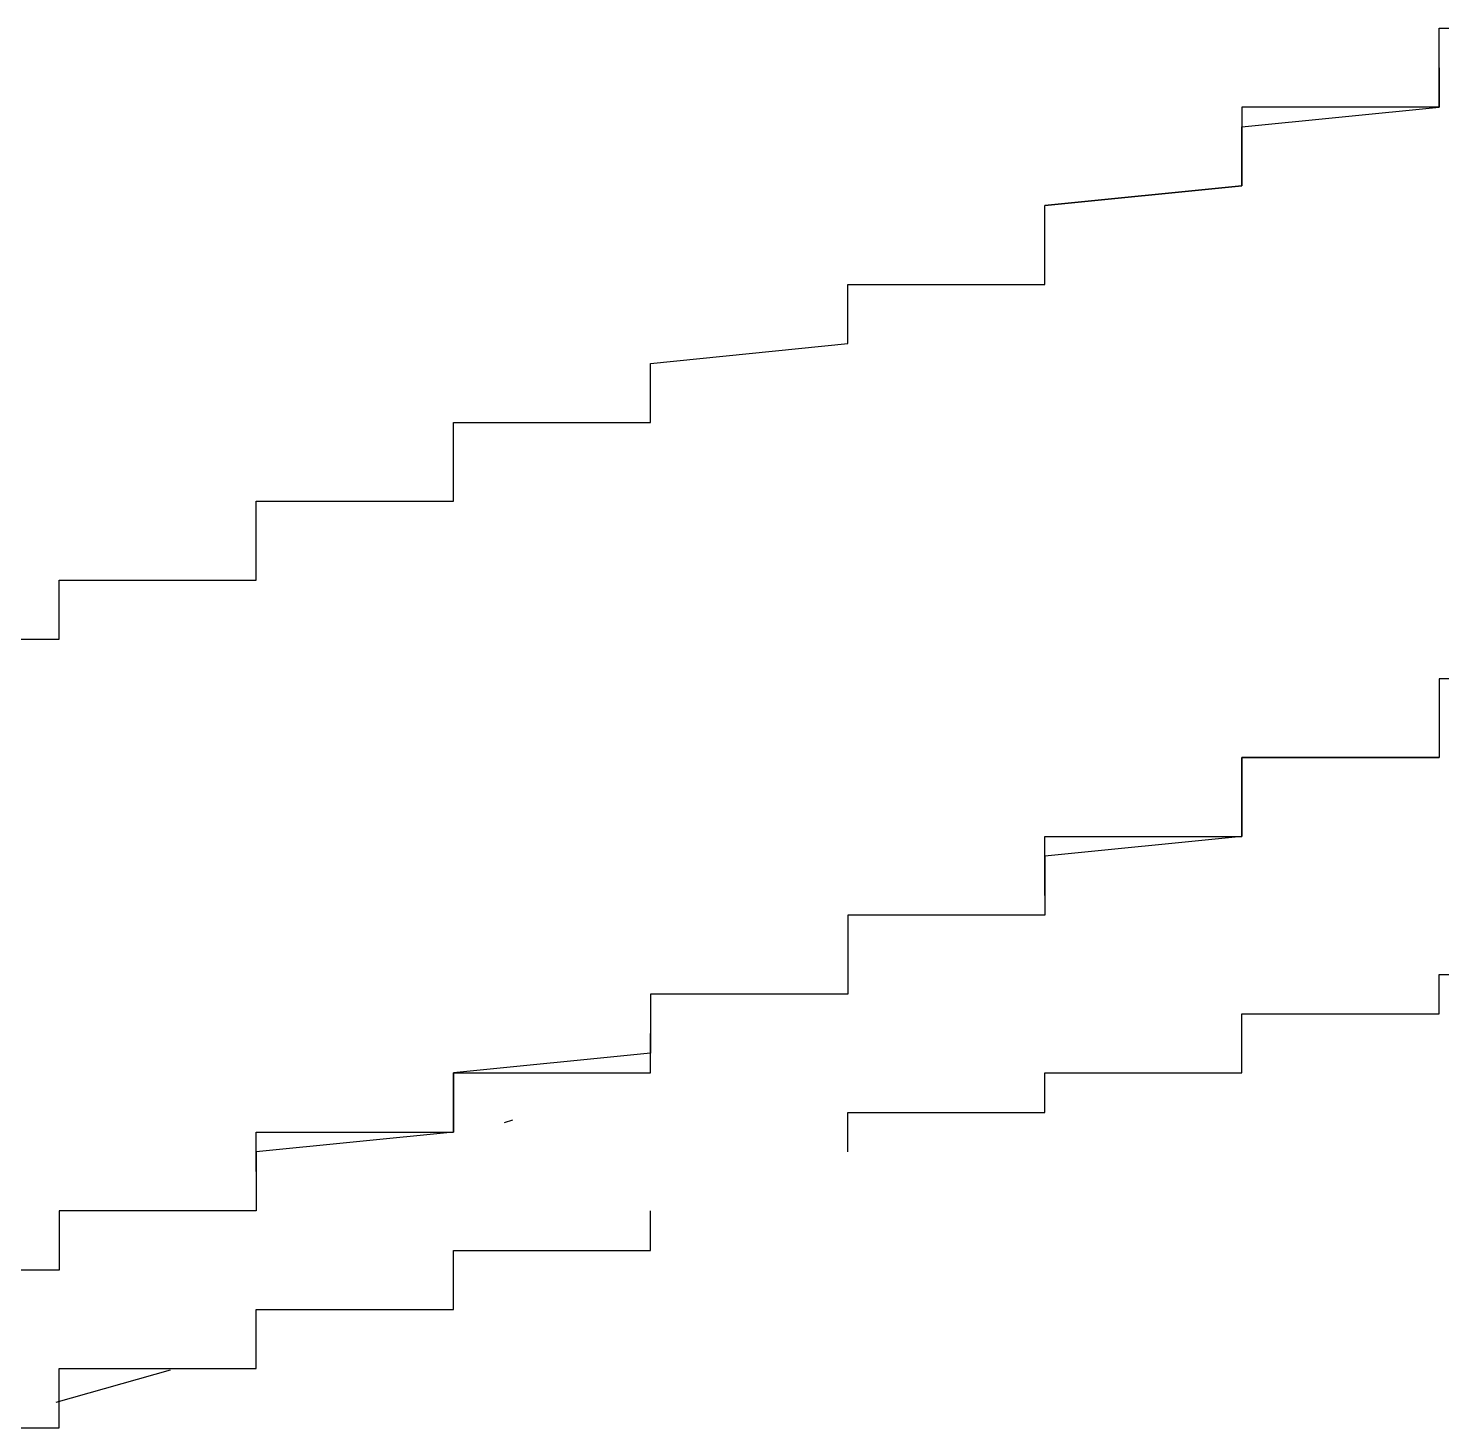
# Model space of a CAD drawing. Header units: millimetres. Extents: x -162945 to 7560, y -3558 to 130718.
# Drawn here: x -116094 to -115377, y -1531 to -821 of the extents above; entities that cross this region are included whole.
import ezdxf

# ---------------------------------------------------------------- set-up
doc = ezdxf.new("R2010")
doc.units = ezdxf.units.MM
doc.header["$LTSCALE"] = 5
doc.layers.add('E1-RI-3F$0$A-GLAZ', color=6, linetype='Continuous')
doc.layers.add('E1-RI-3F$0$A-GLAZ-CWMG', color=3, linetype='Continuous')

msp = doc.modelspace()

# ---------------------------------------------------------------- linework, layer by layer
at = {"layer": 'E1-RI-3F$0$A-GLAZ', "color": 8}
for p, q in [((-115378.71, -831.3), (-115378.71, -821.3)), ((-115378.71, -821.3), (-115278.71, -821.3)), ((-115378.71, -841.3), (-115378.71, -831.3)), ((-115378.71, -831.3), (-115378.71, -831.3)), ((-115378.71, -851.3), (-115378.71, -841.3)), ((-115378.71, -841.3), (-115378.71, -841.3)), ((-115378.71, -841.3), (-115378.71, -841.3)), ((-115378.71, -841.3), (-115378.71, -841.3)), ((-115378.71, -841.3), (-115378.71, -841.3)), ((-115378.71, -841.3), (-115378.71, -841.3)), ((-115378.71, -841.3), (-115378.71, -841.3)), ((-115378.71, -841.3), (-115378.71, -841.3)), ((-115378.71, -841.3), (-115378.71, -841.3)), ((-115378.71, -841.3), (-115378.71, -841.3)), ((-115378.71, -841.3), (-115378.71, -841.3)), ((-115378.71, -841.3), (-115378.71, -841.3)), ((-115378.71, -841.3), (-115378.71, -841.3)), ((-115378.71, -841.3), (-115378.71, -841.3)), ((-115378.71, -841.3), (-115378.71, -841.3)), ((-115378.71, -841.3), (-115378.71, -841.3)), ((-115378.71, -841.3), (-115378.71, -841.3)), ((-115378.71, -841.3), (-115378.71, -851.3)), ((-115378.71, -861.3), (-115378.71, -851.3)), ((-115378.71, -851.3), (-115378.71, -851.3)), ((-115378.71, -851.3), (-115378.71, -851.3)), ((-115378.71, -851.3), (-115378.71, -851.3)), ((-115378.71, -851.3), (-115378.71, -851.3)), ((-115378.71, -851.3), (-115378.71, -851.3)), ((-115378.71, -851.3), (-115378.71, -851.3)), ((-115378.71, -851.3), (-115378.71, -851.3)), ((-115378.71, -851.3), (-115378.71, -851.3)), ((-115378.71, -851.3), (-115378.71, -851.3)), ((-115378.71, -851.3), (-115378.71, -851.3)), ((-115378.71, -851.3), (-115378.71, -851.3)), ((-115378.71, -851.3), (-115378.71, -851.3)), ((-115378.71, -851.3), (-115378.71, -851.3)), ((-115378.71, -851.3), (-115378.71, -851.3)), ((-115378.71, -851.3), (-115378.71, -851.3)), ((-115378.71, -851.3), (-115378.71, -851.3)), ((-115378.71, -851.3), (-115378.71, -851.3)), ((-115378.71, -851.3), (-115378.71, -851.3)), ((-115378.71, -851.3), (-115378.71, -851.3)), ((-115378.71, -851.3), (-115378.71, -861.3)), ((-115478.71, -871.3), (-115378.71, -861.3)), ((-115378.71, -861.3), (-115478.71, -861.3)), ((-115478.71, -861.3), (-115478.71, -861.3)), ((-115478.71, -861.3), (-115478.71, -871.3)), ((-115378.71, -861.3), (-115378.71, -861.3)), ((-115378.71, -861.3), (-115378.71, -861.3)), ((-115378.71, -861.3), (-115378.71, -861.3)), ((-115378.71, -861.3), (-115378.71, -861.3)), ((-115378.71, -861.3), (-115378.71, -861.3)), ((-115378.71, -861.3), (-115378.71, -861.3)), ((-115378.71, -861.3), (-115378.71, -861.3)), ((-115378.71, -861.3), (-115378.71, -861.3)), ((-115378.71, -861.3), (-115378.71, -861.3)), ((-115378.71, -861.3), (-115378.71, -861.3)), ((-115378.71, -861.3), (-115378.71, -861.3)), ((-115378.71, -861.3), (-115378.71, -861.3)), ((-115378.71, -861.3), (-115378.71, -861.3)), ((-115378.71, -861.3), (-115378.71, -861.3)), ((-115378.71, -861.3), (-115378.71, -861.3)), ((-115378.71, -861.3), (-115378.71, -861.3)), ((-115478.71, -881.3), (-115478.71, -871.3)), ((-115478.71, -871.3), (-115478.71, -871.3)), ((-115478.71, -871.3), (-115478.71, -871.3)), ((-115478.71, -871.3), (-115478.71, -871.3)), ((-115478.71, -871.3), (-115478.71, -871.3)), ((-115478.71, -871.3), (-115478.71, -871.3)), ((-115478.71, -871.3), (-115478.71, -871.3)), ((-115478.71, -871.3), (-115478.71, -871.3)), ((-115478.71, -871.3), (-115478.71, -871.3)), ((-115478.71, -871.3), (-115478.71, -871.3)), ((-115478.71, -871.3), (-115478.71, -871.3)), ((-115478.71, -871.3), (-115478.71, -871.3)), ((-115478.71, -871.3), (-115478.71, -871.3)), ((-115478.71, -871.3), (-115478.71, -871.3)), ((-115478.71, -871.3), (-115478.71, -871.3)), ((-115478.71, -871.3), (-115478.71, -871.3)), ((-115478.71, -871.3), (-115478.71, -871.3)), ((-115478.71, -871.3), (-115478.71, -871.3)), ((-115478.71, -871.3), (-115478.71, -871.3)), ((-115478.71, -871.3), (-115478.71, -871.3)), ((-115478.71, -871.3), (-115478.71, -881.3)), ((-115478.71, -891.3), (-115478.71, -881.3)), ((-115478.71, -881.3), (-115478.71, -881.3)), ((-115478.71, -881.3), (-115478.71, -881.3)), ((-115478.71, -881.3), (-115478.71, -881.3)), ((-115478.71, -881.3), (-115478.71, -881.3)), ((-115478.71, -881.3), (-115478.71, -881.3)), ((-115478.71, -881.3), (-115478.71, -881.3)), ((-115478.71, -881.3), (-115478.71, -881.3)), ((-115478.71, -881.3), (-115478.71, -881.3)), ((-115478.71, -881.3), (-115478.71, -881.3)), ((-115478.71, -881.3), (-115478.71, -881.3)), ((-115478.71, -881.3), (-115478.71, -881.3)), ((-115478.71, -881.3), (-115478.71, -881.3)), ((-115478.71, -881.3), (-115478.71, -881.3)), ((-115478.71, -881.3), (-115478.71, -881.3)), ((-115478.71, -881.3), (-115478.71, -881.3)), ((-115478.71, -881.3), (-115478.71, -881.3)), ((-115478.71, -881.3), (-115478.71, -881.3)), ((-115478.71, -881.3), (-115478.71, -881.3)), ((-115478.71, -881.3), (-115478.71, -881.3)), ((-115478.71, -881.3), (-115478.71, -891.3)), ((-115478.71, -901.3), (-115478.71, -891.3)), ((-115478.71, -891.3), (-115478.71, -891.3)), ((-115478.71, -891.3), (-115478.71, -891.3)), ((-115478.71, -891.3), (-115478.71, -891.3)), ((-115478.71, -891.3), (-115478.71, -891.3)), ((-115478.71, -891.3), (-115478.71, -891.3)), ((-115478.71, -891.3), (-115478.71, -891.3)), ((-115478.71, -891.3), (-115478.71, -891.3)), ((-115478.71, -891.3), (-115478.71, -891.3)), ((-115478.71, -891.3), (-115478.71, -891.3)), ((-115478.71, -891.3), (-115478.71, -891.3)), ((-115478.71, -891.3), (-115478.71, -891.3)), ((-115478.71, -891.3), (-115478.71, -891.3)), ((-115478.71, -891.3), (-115478.71, -891.3)), ((-115478.71, -891.3), (-115478.71, -891.3)), ((-115478.71, -891.3), (-115478.71, -891.3)), ((-115478.71, -891.3), (-115478.71, -891.3)), ((-115478.71, -891.3), (-115478.71, -891.3)), ((-115478.71, -891.3), (-115478.71, -891.3)), ((-115478.71, -891.3), (-115478.71, -891.3)), ((-115478.71, -891.3), (-115478.71, -901.3)), ((-115578.71, -911.3), (-115478.71, -901.3)), ((-115478.71, -901.3), (-115578.71, -911.3)), ((-115478.71, -901.3), (-115478.71, -901.3)), ((-115478.71, -901.3), (-115478.71, -901.3)), ((-115478.71, -901.3), (-115478.71, -901.3)), ((-115478.71, -901.3), (-115478.71, -901.3)), ((-115478.71, -901.3), (-115478.71, -901.3)), ((-115478.71, -901.3), (-115478.71, -901.3)), ((-115478.71, -901.3), (-115478.71, -901.3)), ((-115478.71, -901.3), (-115478.71, -901.3)), ((-115478.71, -901.3), (-115478.71, -901.3)), ((-115478.71, -901.3), (-115478.71, -901.3)), ((-115478.71, -901.3), (-115478.71, -901.3)), ((-115478.71, -901.3), (-115478.71, -901.3)), ((-115478.71, -901.3), (-115478.71, -901.3)), ((-115478.71, -901.3), (-115478.71, -901.3)), ((-115478.71, -901.3), (-115478.71, -901.3)), ((-115478.71, -901.3), (-115478.71, -901.3)), ((-115478.71, -901.3), (-115478.71, -901.3)), ((-115478.71, -901.3), (-115478.71, -901.3)), ((-115478.71, -901.3), (-115478.71, -901.3)), ((-115578.71, -921.3), (-115578.71, -911.3)), ((-115578.71, -911.3), (-115578.71, -911.3)), ((-115578.71, -931.3), (-115578.71, -921.3)), ((-115578.71, -921.3), (-115578.71, -921.3)), ((-115578.71, -921.3), (-115578.71, -921.3)), ((-115578.71, -941.3), (-115578.71, -931.3)), ((-115578.71, -931.3), (-115578.71, -931.3)), ((-115578.71, -951.3), (-115578.71, -941.3)), ((-115578.71, -941.3), (-115578.71, -941.3)), ((-115678.71, -961.3), (-115678.71, -951.3)), ((-115678.71, -951.3), (-115678.71, -951.3)), ((-115678.71, -951.3), (-115578.71, -951.3)), ((-115678.71, -971.3), (-115678.71, -961.3)), ((-115678.71, -961.3), (-115678.71, -961.3)), ((-115678.71, -981.3), (-115678.71, -971.3)), ((-115678.71, -971.3), (-115678.71, -971.3)), ((-115678.71, -971.3), (-115678.71, -971.3)), ((-115778.71, -991.3), (-115678.71, -981.3)), ((-115678.71, -981.3), (-115678.71, -981.3)), ((-115778.71, -1001.3), (-115778.71, -991.3)), ((-115778.71, -991.3), (-115778.71, -991.3)), ((-115778.71, -1011.3), (-115778.71, -1001.3)), ((-115778.71, -1001.3), (-115778.71, -1001.3)), ((-115778.71, -1001.3), (-115778.71, -1001.3)), ((-115778.71, -1021.3), (-115778.71, -1011.3)), ((-115778.71, -1011.3), (-115778.71, -1011.3)), ((-115878.71, -1031.3), (-115878.71, -1021.3)), ((-115878.71, -1021.3), (-115778.71, -1021.3)), ((-115778.71, -1021.3), (-115778.71, -1021.3)), ((-115878.71, -1041.3), (-115878.71, -1031.3)), ((-115878.71, -1031.3), (-115878.71, -1031.3)), ((-115878.71, -1051.3), (-115878.71, -1041.3)), ((-115878.71, -1041.3), (-115878.71, -1041.3)), ((-115878.71, -1041.3), (-115878.71, -1041.3)), ((-115878.71, -1061.3), (-115878.71, -1051.3)), ((-115878.71, -1051.3), (-115878.71, -1051.3)), ((-115978.71, -1071.3), (-115978.71, -1061.3)), ((-115978.71, -1061.3), (-115878.71, -1061.3)), ((-115878.71, -1061.3), (-115878.71, -1061.3)), ((-115978.71, -1081.3), (-115978.71, -1071.3)), ((-115978.71, -1071.3), (-115978.71, -1071.3)), ((-115978.71, -1091.3), (-115978.71, -1081.3)), ((-115978.71, -1081.3), (-115978.71, -1081.3)), ((-115978.71, -1081.3), (-115978.71, -1081.3)), ((-115978.71, -1101.3), (-115978.71, -1091.3)), ((-115978.71, -1091.3), (-115978.71, -1091.3)), ((-116078.71, -1111.3), (-116078.71, -1101.3)), ((-116078.71, -1101.3), (-116078.71, -1101.3)), ((-116078.71, -1101.3), (-115978.71, -1101.3)), ((-116078.71, -1121.3), (-116078.71, -1111.3)), ((-116078.71, -1111.3), (-116078.71, -1111.3)), ((-116078.71, -1111.3), (-116078.71, -1111.3)), ((-116078.71, -1131.3), (-116078.71, -1121.3)), ((-116078.71, -1121.3), (-116078.71, -1121.3)), ((-116178.71, -1131.3), (-116078.71, -1131.3)), ((-116078.71, -1131.3), (-116078.71, -1131.3)), ((-115278.71, -1151.3), (-115378.71, -1151.3)), ((-115378.71, -1151.3), (-115378.71, -1161.3)), ((-115378.71, -1161.3), (-115378.71, -1161.3)), ((-115378.71, -1161.3), (-115378.71, -1171.3)), ((-115378.71, -1171.3), (-115378.71, -1171.3)), ((-115378.71, -1171.3), (-115378.71, -1181.3)), ((-115378.71, -1181.3), (-115378.71, -1181.3)), ((-115378.71, -1181.3), (-115378.71, -1181.3)), ((-115378.71, -1181.3), (-115378.71, -1191.3)), ((-115378.71, -1191.3), (-115478.71, -1191.3)), ((-115478.71, -1191.3), (-115478.71, -1201.3)), ((-115478.71, -1201.3), (-115478.71, -1191.3)), ((-115478.71, -1191.3), (-115478.71, -1191.3)), ((-115478.71, -1191.3), (-115478.71, -1191.3)), ((-115478.71, -1191.3), (-115478.71, -1191.3)), ((-115478.71, -1191.3), (-115478.71, -1191.3)), ((-115478.71, -1191.3), (-115478.71, -1191.3)), ((-115478.71, -1191.3), (-115378.71, -1191.3)), ((-115378.71, -1191.3), (-115378.71, -1191.3)), ((-115378.71, -1191.3), (-115378.71, -1191.3)), ((-115378.71, -1191.3), (-115378.71, -1191.3)), ((-115378.71, -1191.3), (-115378.71, -1191.3)), ((-115378.71, -1191.3), (-115378.71, -1191.3)), ((-115378.71, -1191.3), (-115378.71, -1191.3)), ((-115378.71, -1191.3), (-115378.71, -1191.3)), ((-115378.71, -1191.3), (-115378.71, -1191.3)), ((-115378.71, -1191.3), (-115378.71, -1191.3)), ((-115378.71, -1191.3), (-115378.71, -1191.3)), ((-115378.71, -1191.3), (-115378.71, -1191.3)), ((-115378.71, -1191.3), (-115378.71, -1191.3)), ((-115478.71, -1201.3), (-115478.71, -1201.3)), ((-115478.71, -1201.3), (-115478.71, -1211.3)), ((-115478.71, -1211.3), (-115478.71, -1201.3)), ((-115478.71, -1201.3), (-115478.71, -1201.3)), ((-115478.71, -1201.3), (-115478.71, -1201.3)), ((-115478.71, -1201.3), (-115478.71, -1201.3)), ((-115478.71, -1201.3), (-115478.71, -1201.3)), ((-115478.71, -1201.3), (-115478.71, -1201.3)), ((-115478.71, -1201.3), (-115478.71, -1201.3)), ((-115478.71, -1201.3), (-115478.71, -1201.3)), ((-115478.71, -1201.3), (-115478.71, -1201.3)), ((-115478.71, -1201.3), (-115478.71, -1201.3)), ((-115478.71, -1201.3), (-115478.71, -1201.3)), ((-115478.71, -1201.3), (-115478.71, -1201.3)), ((-115478.71, -1201.3), (-115478.71, -1201.3)), ((-115478.71, -1201.3), (-115478.71, -1201.3)), ((-115478.71, -1201.3), (-115478.71, -1201.3)), ((-115478.71, -1201.3), (-115478.71, -1201.3)), ((-115478.71, -1201.3), (-115478.71, -1201.3)), ((-115478.71, -1201.3), (-115478.71, -1201.3)), ((-115478.71, -1201.3), (-115478.71, -1201.3)), ((-115478.71, -1201.3), (-115478.71, -1201.3)), ((-115478.71, -1201.3), (-115478.71, -1201.3)), ((-115478.71, -1211.3), (-115478.71, -1211.3)), ((-115478.71, -1211.3), (-115478.71, -1211.3)), ((-115478.71, -1211.3), (-115478.71, -1221.3)), ((-115478.71, -1221.3), (-115478.71, -1211.3)), ((-115478.71, -1211.3), (-115478.71, -1211.3)), ((-115478.71, -1211.3), (-115478.71, -1211.3)), ((-115478.71, -1211.3), (-115478.71, -1211.3)), ((-115478.71, -1211.3), (-115478.71, -1211.3)), ((-115478.71, -1211.3), (-115478.71, -1211.3)), ((-115478.71, -1211.3), (-115478.71, -1211.3)), ((-115478.71, -1211.3), (-115478.71, -1211.3)), ((-115478.71, -1211.3), (-115478.71, -1211.3)), ((-115478.71, -1211.3), (-115478.71, -1211.3)), ((-115478.71, -1211.3), (-115478.71, -1211.3)), ((-115478.71, -1211.3), (-115478.71, -1211.3)), ((-115478.71, -1211.3), (-115478.71, -1211.3)), ((-115478.71, -1211.3), (-115478.71, -1211.3)), ((-115478.71, -1211.3), (-115478.71, -1211.3)), ((-115478.71, -1211.3), (-115478.71, -1211.3)), ((-115478.71, -1211.3), (-115478.71, -1211.3)), ((-115478.71, -1211.3), (-115478.71, -1211.3)), ((-115478.71, -1211.3), (-115478.71, -1211.3)), ((-115478.71, -1211.3), (-115478.71, -1211.3)), ((-115478.71, -1221.3), (-115478.71, -1221.3)), ((-115478.71, -1221.3), (-115478.71, -1231.3)), ((-115478.71, -1231.3), (-115478.71, -1221.3)), ((-115478.71, -1221.3), (-115478.71, -1221.3)), ((-115478.71, -1221.3), (-115478.71, -1221.3)), ((-115478.71, -1221.3), (-115478.71, -1221.3)), ((-115478.71, -1221.3), (-115478.71, -1221.3)), ((-115478.71, -1221.3), (-115478.71, -1221.3)), ((-115478.71, -1221.3), (-115478.71, -1221.3)), ((-115478.71, -1221.3), (-115478.71, -1221.3)), ((-115478.71, -1221.3), (-115478.71, -1221.3)), ((-115478.71, -1221.3), (-115478.71, -1221.3)), ((-115478.71, -1221.3), (-115478.71, -1221.3)), ((-115478.71, -1221.3), (-115478.71, -1221.3)), ((-115478.71, -1221.3), (-115478.71, -1221.3)), ((-115478.71, -1221.3), (-115478.71, -1221.3)), ((-115478.71, -1221.3), (-115478.71, -1221.3)), ((-115478.71, -1221.3), (-115478.71, -1221.3)), ((-115478.71, -1221.3), (-115478.71, -1221.3)), ((-115478.71, -1221.3), (-115478.71, -1221.3)), ((-115478.71, -1221.3), (-115478.71, -1221.3)), ((-115478.71, -1221.3), (-115478.71, -1221.3)), ((-115478.71, -1221.3), (-115478.71, -1221.3)), ((-115478.71, -1231.3), (-115578.71, -1241.3)), ((-115578.71, -1241.3), (-115578.71, -1231.3)), ((-115578.71, -1231.3), (-115578.71, -1231.3)), ((-115578.71, -1231.3), (-115578.71, -1231.3)), ((-115578.71, -1231.3), (-115578.71, -1231.3)), ((-115578.71, -1231.3), (-115578.71, -1231.3)), ((-115578.71, -1231.3), (-115578.71, -1231.3)), ((-115578.71, -1231.3), (-115478.71, -1231.3)), ((-115478.71, -1231.3), (-115478.71, -1231.3)), ((-115478.71, -1231.3), (-115478.71, -1231.3)), ((-115478.71, -1231.3), (-115478.71, -1231.3)), ((-115478.71, -1231.3), (-115478.71, -1231.3)), ((-115478.71, -1231.3), (-115478.71, -1231.3)), ((-115478.71, -1231.3), (-115478.71, -1231.3)), ((-115478.71, -1231.3), (-115478.71, -1231.3)), ((-115478.71, -1231.3), (-115478.71, -1231.3)), ((-115478.71, -1231.3), (-115478.71, -1231.3)), ((-115478.71, -1231.3), (-115478.71, -1231.3)), ((-115478.71, -1231.3), (-115478.71, -1231.3)), ((-115478.71, -1231.3), (-115478.71, -1231.3)), ((-115478.71, -1231.3), (-115478.71, -1231.3)), ((-115478.71, -1231.3), (-115478.71, -1231.3)), ((-115478.71, -1231.3), (-115478.71, -1231.3)), ((-115578.71, -1241.3), (-115578.71, -1241.3)), ((-115578.71, -1241.3), (-115578.71, -1241.3)), ((-115578.71, -1241.3), (-115578.71, -1251.3)), ((-115578.71, -1251.3), (-115578.71, -1241.3)), ((-115578.71, -1241.3), (-115578.71, -1241.3)), ((-115578.71, -1241.3), (-115578.71, -1241.3)), ((-115578.71, -1241.3), (-115578.71, -1241.3)), ((-115578.71, -1241.3), (-115578.71, -1241.3)), ((-115578.71, -1241.3), (-115578.71, -1241.3)), ((-115578.71, -1241.3), (-115578.71, -1241.3)), ((-115578.71, -1241.3), (-115578.71, -1241.3)), ((-115578.71, -1241.3), (-115578.71, -1241.3)), ((-115578.71, -1241.3), (-115578.71, -1241.3)), ((-115578.71, -1241.3), (-115578.71, -1241.3)), ((-115578.71, -1241.3), (-115578.71, -1241.3)), ((-115578.71, -1241.3), (-115578.71, -1241.3)), ((-115578.71, -1241.3), (-115578.71, -1241.3)), ((-115578.71, -1241.3), (-115578.71, -1241.3)), ((-115578.71, -1241.3), (-115578.71, -1241.3)), ((-115578.71, -1241.3), (-115578.71, -1241.3)), ((-115578.71, -1241.3), (-115578.71, -1241.3)), ((-115578.71, -1241.3), (-115578.71, -1241.3)), ((-115578.71, -1241.3), (-115578.71, -1241.3)), ((-115578.71, -1241.3), (-115578.71, -1241.3)), ((-115578.71, -1251.3), (-115578.71, -1251.3)), ((-115578.71, -1251.3), (-115578.71, -1261.3)), ((-115578.71, -1261.3), (-115578.71, -1251.3)), ((-115578.71, -1251.3), (-115578.71, -1251.3)), ((-115578.71, -1251.3), (-115578.71, -1251.3)), ((-115578.71, -1251.3), (-115578.71, -1251.3)), ((-115578.71, -1251.3), (-115578.71, -1251.3)), ((-115578.71, -1251.3), (-115578.71, -1251.3)), ((-115578.71, -1251.3), (-115578.71, -1251.3)), ((-115578.71, -1251.3), (-115578.71, -1251.3)), ((-115578.71, -1251.3), (-115578.71, -1251.3)), ((-115578.71, -1251.3), (-115578.71, -1251.3)), ((-115578.71, -1251.3), (-115578.71, -1251.3)), ((-115578.71, -1251.3), (-115578.71, -1251.3)), ((-115578.71, -1251.3), (-115578.71, -1251.3)), ((-115578.71, -1251.3), (-115578.71, -1251.3)), ((-115578.71, -1251.3), (-115578.71, -1251.3)), ((-115578.71, -1251.3), (-115578.71, -1251.3)), ((-115578.71, -1251.3), (-115578.71, -1251.3)), ((-115578.71, -1251.3), (-115578.71, -1251.3)), ((-115578.71, -1251.3), (-115578.71, -1251.3)), ((-115578.71, -1251.3), (-115578.71, -1251.3)), ((-115578.71, -1251.3), (-115578.71, -1251.3)), ((-115578.71, -1261.3), (-115578.71, -1261.3)), ((-115578.71, -1261.3), (-115578.71, -1261.3)), ((-115578.71, -1261.3), (-115578.71, -1271.3)), ((-115578.71, -1261.3), (-115578.71, -1261.3)), ((-115578.71, -1261.3), (-115578.71, -1261.3)), ((-115578.71, -1261.3), (-115578.71, -1261.3)), ((-115578.71, -1261.3), (-115578.71, -1261.3)), ((-115578.71, -1261.3), (-115578.71, -1261.3)), ((-115578.71, -1261.3), (-115578.71, -1261.3)), ((-115578.71, -1261.3), (-115578.71, -1261.3)), ((-115578.71, -1261.3), (-115578.71, -1261.3)), ((-115578.71, -1261.3), (-115578.71, -1261.3)), ((-115578.71, -1261.3), (-115578.71, -1261.3)), ((-115578.71, -1261.3), (-115578.71, -1261.3)), ((-115578.71, -1261.3), (-115578.71, -1261.3)), ((-115578.71, -1261.3), (-115578.71, -1261.3)), ((-115578.71, -1261.3), (-115578.71, -1261.3)), ((-115578.71, -1261.3), (-115578.71, -1261.3)), ((-115578.71, -1271.3), (-115678.71, -1271.3)), ((-115678.71, -1271.3), (-115678.71, -1281.3)), ((-115678.71, -1281.3), (-115678.71, -1281.3)), ((-115678.71, -1281.3), (-115678.71, -1281.3)), ((-115678.71, -1281.3), (-115678.71, -1291.3)), ((-115678.71, -1291.3), (-115678.71, -1291.3)), ((-115678.71, -1291.3), (-115678.71, -1301.3)), ((-115678.71, -1301.3), (-115678.71, -1301.3)), ((-115678.71, -1301.3), (-115678.71, -1301.3)), ((-115678.71, -1301.3), (-115678.71, -1311.3)), ((-115378.71, -1311.3), (-115378.71, -1301.3)), ((-115378.71, -1301.3), (-115378.71, -1301.3)), ((-115378.71, -1301.3), (-115378.71, -1301.3)), ((-115378.71, -1301.3), (-115378.71, -1301.3)), ((-115378.71, -1301.3), (-115378.71, -1301.3)), ((-115378.71, -1301.3), (-115378.71, -1301.3)), ((-115378.71, -1301.3), (-115378.71, -1301.3)), ((-115378.71, -1301.3), (-115278.71, -1301.3)), ((-115678.71, -1311.3), (-115778.71, -1311.3)), ((-115778.71, -1311.3), (-115778.71, -1321.3)), ((-115378.71, -1321.3), (-115378.71, -1311.3)), ((-115378.71, -1311.3), (-115378.71, -1311.3)), ((-115378.71, -1311.3), (-115378.71, -1311.3)), ((-115378.71, -1311.3), (-115378.71, -1311.3)), ((-115378.71, -1311.3), (-115378.71, -1311.3)), ((-115378.71, -1311.3), (-115378.71, -1311.3)), ((-115378.71, -1311.3), (-115378.71, -1311.3)), ((-115378.71, -1311.3), (-115378.71, -1311.3)), ((-115378.71, -1311.3), (-115378.71, -1311.3)), ((-115378.71, -1311.3), (-115378.71, -1311.3)), ((-115378.71, -1311.3), (-115378.71, -1311.3)), ((-115378.71, -1311.3), (-115378.71, -1311.3)), ((-115378.71, -1311.3), (-115378.71, -1311.3)), ((-115378.71, -1311.3), (-115378.71, -1311.3)), ((-115378.71, -1311.3), (-115378.71, -1311.3)), ((-115378.71, -1311.3), (-115378.71, -1311.3)), ((-115378.71, -1311.3), (-115378.71, -1311.3)), ((-115378.71, -1311.3), (-115378.71, -1311.3)), ((-115378.71, -1311.3), (-115378.71, -1311.3)), ((-115778.71, -1321.3), (-115778.71, -1321.3)), ((-115778.71, -1321.3), (-115778.71, -1321.3)), ((-115778.71, -1321.3), (-115778.71, -1331.3)), ((-115478.71, -1331.3), (-115478.71, -1321.3)), ((-115478.71, -1321.3), (-115378.71, -1321.3)), ((-115378.71, -1321.3), (-115378.71, -1321.3)), ((-115378.71, -1321.3), (-115378.71, -1321.3)), ((-115378.71, -1321.3), (-115378.71, -1321.3)), ((-115378.71, -1321.3), (-115378.71, -1321.3)), ((-115378.71, -1321.3), (-115378.71, -1321.3)), ((-115378.71, -1321.3), (-115378.71, -1321.3)), ((-115378.71, -1321.3), (-115378.71, -1321.3)), ((-115378.71, -1321.3), (-115378.71, -1321.3)), ((-115378.71, -1321.3), (-115378.71, -1321.3)), ((-115378.71, -1321.3), (-115378.71, -1321.3)), ((-115378.71, -1321.3), (-115378.71, -1321.3)), ((-115378.71, -1321.3), (-115378.71, -1321.3)), ((-115378.71, -1321.3), (-115378.71, -1321.3)), ((-115378.71, -1321.3), (-115378.71, -1321.3)), ((-115378.71, -1321.3), (-115378.71, -1321.3)), ((-115378.71, -1321.3), (-115378.71, -1321.3)), ((-115378.71, -1321.3), (-115378.71, -1321.3)), ((-115778.71, -1331.3), (-115778.71, -1331.3)), ((-115778.71, -1331.3), (-115778.71, -1341.3)), ((-115478.71, -1341.3), (-115478.71, -1331.3)), ((-115478.71, -1331.3), (-115478.71, -1331.3)), ((-115478.71, -1331.3), (-115478.71, -1331.3)), ((-115478.71, -1331.3), (-115478.71, -1331.3)), ((-115478.71, -1331.3), (-115478.71, -1331.3)), ((-115478.71, -1331.3), (-115478.71, -1331.3)), ((-115478.71, -1331.3), (-115478.71, -1331.3)), ((-115478.71, -1331.3), (-115478.71, -1331.3)), ((-115478.71, -1331.3), (-115478.71, -1331.3)), ((-115478.71, -1331.3), (-115478.71, -1331.3)), ((-115478.71, -1331.3), (-115478.71, -1331.3)), ((-115478.71, -1331.3), (-115478.71, -1331.3)), ((-115478.71, -1331.3), (-115478.71, -1331.3)), ((-115478.71, -1331.3), (-115478.71, -1331.3)), ((-115478.71, -1331.3), (-115478.71, -1331.3)), ((-115478.71, -1331.3), (-115478.71, -1331.3)), ((-115478.71, -1331.3), (-115478.71, -1331.3)), ((-115478.71, -1331.3), (-115478.71, -1331.3)), ((-115478.71, -1331.3), (-115478.71, -1331.3)), ((-115478.71, -1331.3), (-115478.71, -1331.3)), ((-115778.71, -1341.3), (-115878.71, -1351.3)), ((-115778.71, -1341.3), (-115778.71, -1341.3)), ((-115778.71, -1341.3), (-115778.71, -1341.3)), ((-115478.71, -1351.3), (-115478.71, -1341.3)), ((-115478.71, -1341.3), (-115478.71, -1341.3)), ((-115478.71, -1341.3), (-115478.71, -1341.3)), ((-115478.71, -1341.3), (-115478.71, -1341.3)), ((-115478.71, -1341.3), (-115478.71, -1341.3)), ((-115478.71, -1341.3), (-115478.71, -1341.3)), ((-115478.71, -1341.3), (-115478.71, -1341.3)), ((-115478.71, -1341.3), (-115478.71, -1341.3)), ((-115478.71, -1341.3), (-115478.71, -1341.3)), ((-115478.71, -1341.3), (-115478.71, -1341.3)), ((-115478.71, -1341.3), (-115478.71, -1341.3)), ((-115478.71, -1341.3), (-115478.71, -1341.3)), ((-115478.71, -1341.3), (-115478.71, -1341.3)), ((-115478.71, -1341.3), (-115478.71, -1341.3)), ((-115478.71, -1341.3), (-115478.71, -1341.3)), ((-115478.71, -1341.3), (-115478.71, -1341.3)), ((-115478.71, -1341.3), (-115478.71, -1341.3)), ((-115478.71, -1341.3), (-115478.71, -1341.3)), ((-115478.71, -1341.3), (-115478.71, -1341.3)), ((-115878.71, -1351.3), (-115878.71, -1351.3)), ((-115878.71, -1351.3), (-115878.71, -1361.3)), ((-115578.71, -1361.3), (-115578.71, -1351.3)), ((-115578.71, -1351.3), (-115578.71, -1351.3)), ((-115578.71, -1351.3), (-115578.71, -1351.3)), ((-115578.71, -1351.3), (-115578.71, -1351.3)), ((-115578.71, -1351.3), (-115578.71, -1351.3)), ((-115578.71, -1351.3), (-115578.71, -1351.3)), ((-115578.71, -1351.3), (-115578.71, -1351.3)), ((-115578.71, -1351.3), (-115578.71, -1351.3)), ((-115578.71, -1351.3), (-115578.71, -1351.3)), ((-115578.71, -1351.3), (-115578.71, -1351.3)), ((-115578.71, -1351.3), (-115578.71, -1351.3)), ((-115578.71, -1351.3), (-115578.71, -1351.3)), ((-115578.71, -1351.3), (-115578.71, -1351.3)), ((-115578.71, -1351.3), (-115578.71, -1351.3)), ((-115578.71, -1351.3), (-115578.71, -1351.3)), ((-115578.71, -1351.3), (-115578.71, -1351.3)), ((-115578.71, -1351.3), (-115478.71, -1351.3)), ((-115478.71, -1351.3), (-115478.71, -1351.3)), ((-115478.71, -1351.3), (-115478.71, -1351.3)), ((-115478.71, -1351.3), (-115478.71, -1351.3)), ((-115878.71, -1361.3), (-115878.71, -1361.3)), ((-115878.71, -1361.3), (-115878.71, -1361.3)), ((-115878.71, -1361.3), (-115878.71, -1371.3)), ((-115578.71, -1371.3), (-115578.71, -1361.3)), ((-115578.71, -1361.3), (-115578.71, -1361.3)), ((-115578.71, -1361.3), (-115578.71, -1361.3)), ((-115578.71, -1361.3), (-115578.71, -1361.3)), ((-115578.71, -1361.3), (-115578.71, -1361.3)), ((-115578.71, -1361.3), (-115578.71, -1361.3)), ((-115578.71, -1361.3), (-115578.71, -1361.3)), ((-115578.71, -1361.3), (-115578.71, -1361.3)), ((-115578.71, -1361.3), (-115578.71, -1361.3)), ((-115578.71, -1361.3), (-115578.71, -1361.3)), ((-115578.71, -1361.3), (-115578.71, -1361.3)), ((-115578.71, -1361.3), (-115578.71, -1361.3)), ((-115578.71, -1361.3), (-115578.71, -1361.3)), ((-115578.71, -1361.3), (-115578.71, -1361.3)), ((-115578.71, -1361.3), (-115578.71, -1361.3)), ((-115578.71, -1361.3), (-115578.71, -1361.3)), ((-115578.71, -1361.3), (-115578.71, -1361.3)), ((-115578.71, -1361.3), (-115578.71, -1361.3)), ((-115578.71, -1361.3), (-115578.71, -1361.3)), ((-115878.71, -1371.3), (-115878.71, -1371.3)), ((-115878.71, -1371.3), (-115878.71, -1371.3)), ((-115878.71, -1371.3), (-115878.71, -1381.3)), ((-115678.71, -1381.3), (-115678.71, -1371.3)), ((-115678.71, -1371.3), (-115678.71, -1371.3)), ((-115678.71, -1371.3), (-115678.71, -1371.3)), ((-115678.71, -1371.3), (-115678.71, -1371.3)), ((-115678.71, -1371.3), (-115678.71, -1371.3)), ((-115678.71, -1371.3), (-115678.71, -1371.3)), ((-115678.71, -1371.3), (-115678.71, -1371.3)), ((-115678.71, -1371.3), (-115678.71, -1371.3)), ((-115678.71, -1371.3), (-115678.71, -1371.3)), ((-115678.71, -1371.3), (-115678.71, -1371.3)), ((-115678.71, -1371.3), (-115578.71, -1371.3)), ((-115578.71, -1371.3), (-115578.71, -1371.3)), ((-115578.71, -1371.3), (-115578.71, -1371.3)), ((-115578.71, -1371.3), (-115578.71, -1371.3)), ((-115578.71, -1371.3), (-115578.71, -1371.3)), ((-115578.71, -1371.3), (-115578.71, -1371.3)), ((-115578.71, -1371.3), (-115578.71, -1371.3)), ((-115578.71, -1371.3), (-115578.71, -1371.3)), ((-115578.71, -1371.3), (-115578.71, -1371.3)), ((-115578.71, -1371.3), (-115578.71, -1371.3)), ((-115878.71, -1381.3), (-115978.71, -1391.3)), ((-115878.71, -1381.3), (-115878.71, -1381.3)), ((-115678.71, -1391.3), (-115678.71, -1381.3)), ((-115678.71, -1381.3), (-115678.71, -1381.3)), ((-115678.71, -1381.3), (-115678.71, -1381.3)), ((-115678.71, -1381.3), (-115678.71, -1381.3)), ((-115678.71, -1381.3), (-115678.71, -1381.3)), ((-115678.71, -1381.3), (-115678.71, -1381.3)), ((-115678.71, -1381.3), (-115678.71, -1381.3)), ((-115678.71, -1381.3), (-115678.71, -1381.3)), ((-115678.71, -1381.3), (-115678.71, -1381.3)), ((-115678.71, -1381.3), (-115678.71, -1381.3)), ((-115678.71, -1381.3), (-115678.71, -1381.3)), ((-115678.71, -1381.3), (-115678.71, -1381.3)), ((-115678.71, -1381.3), (-115678.71, -1381.3)), ((-115678.71, -1381.3), (-115678.71, -1381.3)), ((-115678.71, -1381.3), (-115678.71, -1381.3)), ((-115678.71, -1381.3), (-115678.71, -1381.3)), ((-115678.71, -1381.3), (-115678.71, -1381.3)), ((-115678.71, -1381.3), (-115678.71, -1381.3)), ((-115678.71, -1381.3), (-115678.71, -1381.3)), ((-115978.71, -1391.3), (-115978.71, -1391.3)), ((-115978.71, -1391.3), (-115978.71, -1391.3)), ((-115978.71, -1391.3), (-115978.71, -1401.3)), ((-115678.71, -1391.3), (-115678.71, -1391.3)), ((-115678.71, -1391.3), (-115678.71, -1391.3)), ((-115678.71, -1391.3), (-115678.71, -1391.3)), ((-115678.71, -1391.3), (-115678.71, -1391.3)), ((-115678.71, -1391.3), (-115678.71, -1391.3)), ((-115678.71, -1391.3), (-115678.71, -1391.3)), ((-115678.71, -1391.3), (-115678.71, -1391.3)), ((-115678.71, -1391.3), (-115678.71, -1391.3)), ((-115678.71, -1391.3), (-115678.71, -1391.3)), ((-115678.71, -1391.3), (-115678.71, -1391.3)), ((-115678.71, -1391.3), (-115678.71, -1391.3)), ((-115978.71, -1401.3), (-115978.71, -1401.3)), ((-115978.71, -1401.3), (-115978.71, -1411.3)), ((-115978.71, -1411.3), (-115978.71, -1411.3)), ((-115978.71, -1411.3), (-115978.71, -1411.3)), ((-115978.71, -1411.3), (-115978.71, -1421.3)), ((-115978.71, -1421.3), (-116078.71, -1421.3)), ((-116078.71, -1421.3), (-116078.71, -1421.3)), ((-116078.71, -1421.3), (-116078.71, -1431.3)), ((-115778.71, -1431.3), (-115778.71, -1421.3)), ((-115778.71, -1421.3), (-115778.71, -1421.3)), ((-116078.71, -1431.3), (-116078.71, -1431.3)), ((-116078.71, -1431.3), (-116078.71, -1431.3)), ((-116078.71, -1431.3), (-116078.71, -1441.3)), ((-115778.71, -1441.3), (-115778.71, -1431.3)), ((-115778.71, -1431.3), (-115778.71, -1431.3)), ((-115778.71, -1431.3), (-115778.71, -1431.3)), ((-115778.71, -1431.3), (-115778.71, -1431.3)), ((-115778.71, -1431.3), (-115778.71, -1431.3)), ((-115778.71, -1431.3), (-115778.71, -1431.3)), ((-115778.71, -1431.3), (-115778.71, -1431.3)), ((-115778.71, -1431.3), (-115778.71, -1431.3)), ((-115778.71, -1431.3), (-115778.71, -1431.3)), ((-115778.71, -1431.3), (-115778.71, -1431.3)), ((-115778.71, -1431.3), (-115778.71, -1431.3)), ((-115778.71, -1431.3), (-115778.71, -1431.3)), ((-115778.71, -1431.3), (-115778.71, -1431.3)), ((-116078.71, -1441.3), (-116078.71, -1441.3)), ((-116078.71, -1441.3), (-116078.71, -1451.3)), ((-115878.71, -1451.3), (-115878.71, -1441.3)), ((-115878.71, -1441.3), (-115878.71, -1441.3)), ((-115878.71, -1441.3), (-115878.71, -1441.3)), ((-115878.71, -1441.3), (-115878.71, -1441.3)), ((-115878.71, -1441.3), (-115878.71, -1441.3)), ((-115878.71, -1441.3), (-115878.71, -1441.3)), ((-115878.71, -1441.3), (-115878.71, -1441.3)), ((-115878.71, -1441.3), (-115878.71, -1441.3)), ((-115878.71, -1441.3), (-115878.71, -1441.3)), ((-115878.71, -1441.3), (-115878.71, -1441.3)), ((-115878.71, -1441.3), (-115878.71, -1441.3)), ((-115878.71, -1441.3), (-115778.71, -1441.3)), ((-115778.71, -1441.3), (-115778.71, -1441.3)), ((-116078.71, -1451.3), (-116178.71, -1451.3)), ((-116078.71, -1451.3), (-116078.71, -1451.3)), ((-115878.71, -1461.3), (-115878.71, -1451.3)), ((-115878.71, -1451.3), (-115878.71, -1451.3)), ((-115878.71, -1451.3), (-115878.71, -1451.3)), ((-115878.71, -1451.3), (-115878.71, -1451.3)), ((-115878.71, -1451.3), (-115878.71, -1451.3)), ((-115878.71, -1451.3), (-115878.71, -1451.3)), ((-115878.71, -1451.3), (-115878.71, -1451.3)), ((-115878.71, -1451.3), (-115878.71, -1451.3)), ((-115878.71, -1451.3), (-115878.71, -1451.3)), ((-115878.71, -1451.3), (-115878.71, -1451.3)), ((-115878.71, -1451.3), (-115878.71, -1451.3)), ((-115878.71, -1451.3), (-115878.71, -1451.3)), ((-115878.71, -1451.3), (-115878.71, -1451.3)), ((-115878.71, -1471.3), (-115878.71, -1461.3)), ((-115878.71, -1461.3), (-115878.71, -1461.3)), ((-115878.71, -1461.3), (-115878.71, -1461.3)), ((-115878.71, -1461.3), (-115878.71, -1461.3)), ((-115878.71, -1461.3), (-115878.71, -1461.3)), ((-115878.71, -1461.3), (-115878.71, -1461.3)), ((-115878.71, -1461.3), (-115878.71, -1461.3)), ((-115878.71, -1461.3), (-115878.71, -1461.3)), ((-115878.71, -1461.3), (-115878.71, -1461.3)), ((-115878.71, -1461.3), (-115878.71, -1461.3)), ((-115878.71, -1461.3), (-115878.71, -1461.3)), ((-115878.71, -1461.3), (-115878.71, -1461.3)), ((-115878.71, -1461.3), (-115878.71, -1461.3)), ((-115978.71, -1481.3), (-115978.71, -1471.3)), ((-115978.71, -1471.3), (-115978.71, -1471.3)), ((-115978.71, -1471.3), (-115978.71, -1471.3)), ((-115978.71, -1471.3), (-115978.71, -1471.3)), ((-115978.71, -1471.3), (-115978.71, -1471.3)), ((-115978.71, -1471.3), (-115978.71, -1471.3)), ((-115978.71, -1471.3), (-115978.71, -1471.3)), ((-115978.71, -1471.3), (-115978.71, -1471.3)), ((-115978.71, -1471.3), (-115978.71, -1471.3)), ((-115978.71, -1471.3), (-115978.71, -1471.3)), ((-115978.71, -1471.3), (-115978.71, -1471.3)), ((-115978.71, -1471.3), (-115878.71, -1471.3)), ((-115878.71, -1471.3), (-115878.71, -1471.3)), ((-115978.71, -1491.3), (-115978.71, -1481.3)), ((-115978.71, -1481.3), (-115978.71, -1481.3)), ((-115978.71, -1481.3), (-115978.71, -1481.3)), ((-115978.71, -1481.3), (-115978.71, -1481.3)), ((-115978.71, -1481.3), (-115978.71, -1481.3)), ((-115978.71, -1481.3), (-115978.71, -1481.3)), ((-115978.71, -1481.3), (-115978.71, -1481.3)), ((-115978.71, -1481.3), (-115978.71, -1481.3)), ((-115978.71, -1481.3), (-115978.71, -1481.3)), ((-115978.71, -1481.3), (-115978.71, -1481.3)), ((-115978.71, -1481.3), (-115978.71, -1481.3)), ((-115978.71, -1481.3), (-115978.71, -1481.3)), ((-115978.71, -1481.3), (-115978.71, -1481.3)), ((-115978.71, -1501.3), (-115978.71, -1491.3)), ((-115978.71, -1491.3), (-115978.71, -1491.3)), ((-115978.71, -1491.3), (-115978.71, -1491.3)), ((-115978.71, -1491.3), (-115978.71, -1491.3)), ((-115978.71, -1491.3), (-115978.71, -1491.3)), ((-115978.71, -1491.3), (-115978.71, -1491.3)), ((-115978.71, -1491.3), (-115978.71, -1491.3)), ((-115978.71, -1491.3), (-115978.71, -1491.3)), ((-115978.71, -1491.3), (-115978.71, -1491.3)), ((-115978.71, -1491.3), (-115978.71, -1491.3)), ((-115978.71, -1491.3), (-115978.71, -1491.3)), ((-115978.71, -1491.3), (-115978.71, -1491.3)), ((-115978.71, -1491.3), (-115978.71, -1491.3)), ((-116022.41, -1502.13), (-116080.46, -1518.54)), ((-116078.71, -1511.3), (-116078.71, -1501.3)), ((-116078.71, -1501.3), (-116078.71, -1501.3)), ((-116078.71, -1501.3), (-116078.71, -1501.3)), ((-116078.71, -1501.3), (-116078.71, -1501.3)), ((-116078.71, -1501.3), (-116078.71, -1501.3)), ((-116078.71, -1501.3), (-116078.71, -1501.3)), ((-116078.71, -1501.3), (-116078.71, -1501.3)), ((-116078.71, -1501.3), (-116078.71, -1501.3)), ((-116078.71, -1501.3), (-116078.71, -1501.3)), ((-116078.71, -1501.3), (-116078.71, -1501.3)), ((-116078.71, -1501.3), (-116078.71, -1501.3)), ((-116078.71, -1501.3), (-115978.71, -1501.3)), ((-115978.71, -1501.3), (-115978.71, -1501.3)), ((-116078.71, -1521.3), (-116078.71, -1511.3)), ((-116078.71, -1511.3), (-116078.71, -1511.3)), ((-116078.71, -1511.3), (-116078.71, -1511.3)), ((-116078.71, -1511.3), (-116078.71, -1511.3)), ((-116078.71, -1511.3), (-116078.71, -1511.3)), ((-116078.71, -1511.3), (-116078.71, -1511.3)), ((-116078.71, -1511.3), (-116078.71, -1511.3)), ((-116078.71, -1511.3), (-116078.71, -1511.3)), ((-116078.71, -1511.3), (-116078.71, -1511.3)), ((-116078.71, -1511.3), (-116078.71, -1511.3)), ((-116078.71, -1511.3), (-116078.71, -1511.3)), ((-116078.71, -1511.3), (-116078.71, -1511.3)), ((-116078.71, -1511.3), (-116078.71, -1511.3)), ((-116078.71, -1531.3), (-116078.71, -1521.3)), ((-116078.71, -1521.3), (-116078.71, -1521.3)), ((-116078.71, -1521.3), (-116078.71, -1521.3)), ((-116078.71, -1521.3), (-116078.71, -1521.3)), ((-116078.71, -1521.3), (-116078.71, -1521.3)), ((-116078.71, -1521.3), (-116078.71, -1521.3)), ((-116078.71, -1521.3), (-116078.71, -1521.3)), ((-116078.71, -1521.3), (-116078.71, -1521.3)), ((-116078.71, -1521.3), (-116078.71, -1521.3)), ((-116078.71, -1521.3), (-116078.71, -1521.3)), ((-116078.71, -1521.3), (-116078.71, -1521.3)), ((-116078.71, -1521.3), (-116078.71, -1521.3)), ((-116078.71, -1521.3), (-116078.71, -1521.3)), ((-116178.71, -1531.3), (-116078.71, -1531.3)), ((-116078.71, -1531.3), (-116078.71, -1531.3)), ((-116078.71, -1531.3), (-116078.71, -1531.3))]:
    msp.add_line(p, q, dxfattribs=at)
msp.add_polyline3d([(-115978.71, -1401.3, 0), (-115978.71, -1401.3, 0), (-115978.71, -1401.3, 0), (-115978.71, -1401.3, 0), (-115978.71, -1401.3, 0), (-115978.71, -1401.3, 0), (-115978.71, -1391.3, 0), (-115978.71, -1391.3, 0), (-115978.71, -1391.3, 0), (-115978.71, -1391.3, 0), (-115978.71, -1391.3, 0), (-115978.71, -1391.3, 0), (-115978.71, -1391.3, 0), (-115978.71, -1391.3, 0), (-115978.71, -1391.3, 0), (-115978.71, -1391.3, 0), (-115978.71, -1391.3, 0), (-115978.71, -1391.3, 0), (-115978.71, -1391.3, 0), (-115978.71, -1391.3, 0), (-115978.71, -1391.3, 0), (-115978.71, -1391.3, 0), (-115978.71, -1391.3, 0), (-115978.71, -1391.3, 0), (-115978.71, -1391.3, 0), (-115978.71, -1391.3, 0), (-115978.71, -1391.3, 0), (-115978.71, -1391.3, 0), (-115978.71, -1391.3, 0), (-115978.71, -1381.3, 0), (-115978.71, -1381.3, 0), (-115978.71, -1381.3, 0), (-115978.71, -1381.3, 0), (-115878.71, -1381.3, 0), (-115878.71, -1381.3, 0), (-115878.71, -1381.3, 0), (-115878.71, -1381.3, 0), (-115878.71, -1381.3, 0), (-115878.71, -1381.3, 0), (-115878.71, -1381.3, 0), (-115878.71, -1381.3, 0), (-115878.71, -1381.3, 0), (-115878.71, -1381.3, 0), (-115878.71, -1381.3, 0), (-115878.71, -1381.3, 0), (-115878.71, -1381.3, 0), (-115878.71, -1381.3, 0), (-115878.71, -1381.3, 0), (-115878.71, -1381.3, 0), (-115878.71, -1381.3, 0), (-115878.71, -1381.3, 0), (-115878.71, -1381.3, 0), (-115878.71, -1371.3, 0), (-115878.71, -1371.3, 0), (-115878.71, -1371.3, 0), (-115878.71, -1371.3, 0), (-115878.71, -1371.3, 0), (-115878.71, -1371.3, 0), (-115878.71, -1371.3, 0), (-115878.71, -1371.3, 0), (-115878.71, -1371.3, 0), (-115878.71, -1371.3, 0), (-115878.71, -1371.3, 0), (-115878.71, -1371.3, 0), (-115878.71, -1371.3, 0), (-115878.71, -1371.3, 0), (-115878.71, -1371.3, 0), (-115878.71, -1371.3, 0), (-115878.71, -1371.3, 0), (-115878.71, -1371.3, 0), (-115878.71, -1371.3, 0), (-115878.71, -1371.3, 0), (-115878.71, -1371.3, 0), (-115878.71, -1371.3, 0), (-115878.71, -1371.3, 0), (-115878.71, -1361.3, 0), (-115878.71, -1361.3, 0), (-115878.71, -1361.3, 0), (-115878.71, -1361.3, 0), (-115878.71, -1361.3, 0), (-115878.71, -1361.3, 0), (-115878.71, -1361.3, 0), (-115878.71, -1361.3, 0), (-115878.71, -1361.3, 0), (-115878.71, -1361.3, 0), (-115878.71, -1361.3, 0), (-115878.71, -1361.3, 0), (-115878.71, -1361.3, 0), (-115878.71, -1361.3, 0), (-115878.71, -1361.3, 0), (-115878.71, -1361.3, 0), (-115878.71, -1361.3, 0), (-115878.71, -1361.3, 0), (-115878.71, -1361.3, 0), (-115878.71, -1361.3, 0), (-115878.71, -1361.3, 0), (-115878.71, -1361.3, 0), (-115878.71, -1361.3, 0), (-115878.71, -1351.3, 0), (-115878.71, -1351.3, 0), (-115878.71, -1351.3, 0), (-115878.71, -1351.3, 0), (-115878.71, -1351.3, 0), (-115878.71, -1351.3, 0), (-115878.71, -1351.3, 0), (-115878.71, -1351.3, 0), (-115878.71, -1351.3, 0), (-115878.71, -1351.3, 0), (-115878.71, -1351.3, 0), (-115878.71, -1351.3, 0), (-115878.71, -1351.3, 0), (-115878.71, -1351.3, 0), (-115878.71, -1351.3, 0), (-115878.71, -1351.3, 0), (-115878.71, -1351.3, 0), (-115878.71, -1351.3, 0), (-115778.71, -1351.3, 0), (-115778.71, -1351.3, 0), (-115778.71, -1351.3, 0), (-115778.71, -1351.3, 0), (-115778.71, -1341.3, 0), (-115778.71, -1341.3, 0), (-115778.71, -1341.3, 0), (-115778.71, -1341.3, 0), (-115778.71, -1341.3, 0), (-115778.71, -1341.3, 0), (-115778.71, -1341.3, 0), (-115778.71, -1341.3, 0), (-115778.71, -1341.3, 0), (-115778.71, -1341.3, 0), (-115778.71, -1341.3, 0), (-115778.71, -1341.3, 0), (-115778.71, -1341.3, 0), (-115778.71, -1341.3, 0), (-115778.71, -1341.3, 0), (-115778.71, -1341.3, 0), (-115778.71, -1341.3, 0), (-115778.71, -1341.3, 0), (-115778.71, -1341.3, 0), (-115778.71, -1341.3, 0), (-115778.71, -1341.3, 0), (-115778.71, -1341.3, 0), (-115778.71, -1331.3, 0), (-115778.71, -1331.3, 0), (-115778.71, -1331.3, 0), (-115778.71, -1331.3, 0), (-115778.71, -1331.3, 0), (-115778.71, -1331.3, 0), (-115778.71, -1331.3, 0), (-115778.71, -1331.3, 0), (-115778.71, -1331.3, 0), (-115778.71, -1331.3, 0), (-115778.71, -1331.3, 0), (-115778.71, -1331.3, 0), (-115778.71, -1331.3, 0), (-115778.71, -1331.3, 0), (-115778.71, -1331.3, 0), (-115778.71, -1331.3, 0), (-115778.71, -1331.3, 0), (-115778.71, -1331.3, 0)], dxfattribs=at)
at = {"layer": 'E1-RI-3F$0$A-GLAZ-CWMG', "color": 8}
msp.add_line((-115848.81, -1375.22, 0.07), (-115852.97, -1376.54, 0.07), dxfattribs=at)

doc.saveas('drawing.dxf')
